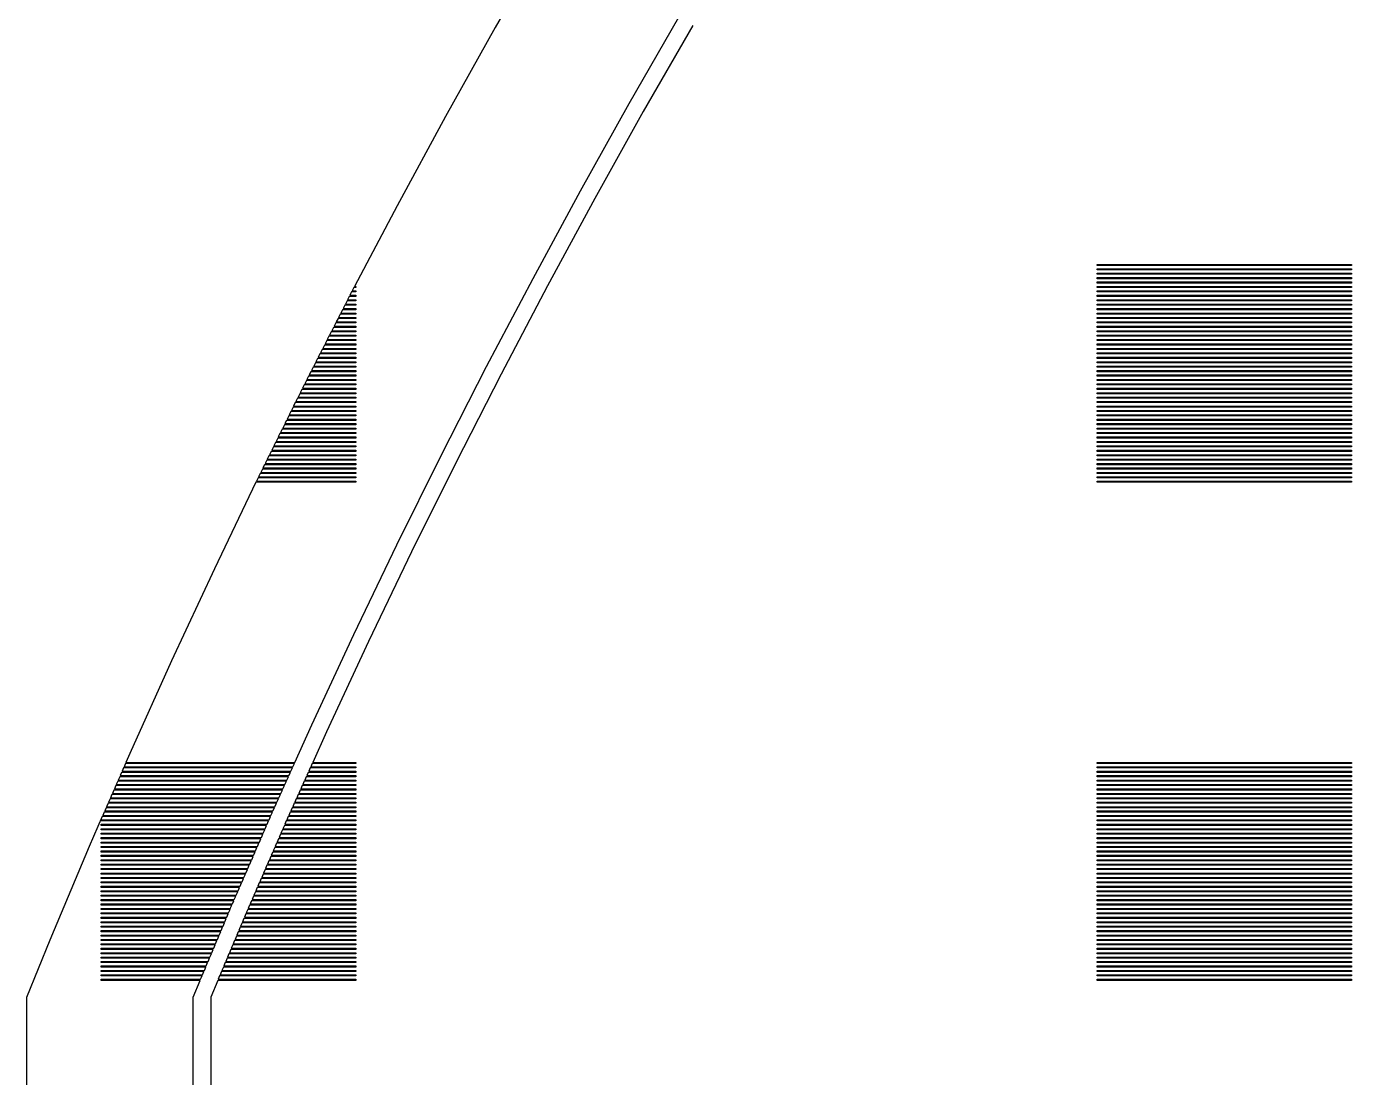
# Model space of a CAD drawing. Extents: x 40 to 187, y -3 to 150.
# Drawn here: x 39.55 to 51.79, y 101.63 to 111.34 of the extents above; entities that cross this region are included whole.
import ezdxf

# ---------------------------------------------------------------- set-up
doc = ezdxf.new("R2010")
doc.units = 0

msp = doc.modelspace()

# ---------------------------------------------------------------- linework, layer by layer
for p, q in [((44.3469, 112.148), (43.8792, 111.334)), ((43.8792, 111.334), (43.4214, 110.514)), ((45.119, 110.632), (45.578, 111.43)), ((45.7076, 111.355), (45.2495, 110.558)), ((44.6698, 109.827), (45.119, 110.632)), ((43.4214, 110.514), (42.9738, 109.689)), ((45.2495, 110.558), (44.8013, 109.755)), ((44.2306, 109.017), (44.6698, 109.827)), ((44.8013, 109.755), (44.3629, 108.947)), ((42.9738, 109.689), (42.5807, 108.943)), ((49.4427, 109.137), (49.4427, 109.147)), ((49.4427, 109.147), (51.7947, 109.147)), ((51.7947, 109.137), (49.4427, 109.137)), ((51.7947, 109.147), (51.7947, 109.137)), ((43.8013, 108.202), (44.2306, 109.017)), ((49.4427, 109.096), (49.4427, 109.106)), ((49.4427, 109.106), (51.7947, 109.106)), ((51.7947, 109.096), (49.4427, 109.096)), ((49.4427, 109.055), (49.4427, 109.065)), ((49.4427, 109.065), (51.7947, 109.065)), ((51.7947, 109.055), (49.4427, 109.055)), ((49.4427, 109.014), (49.4427, 109.024)), ((49.4427, 109.024), (51.7947, 109.024)), ((51.7947, 109.014), (49.4427, 109.014)), ((51.7947, 109.106), (51.7947, 109.096)), ((51.7947, 109.065), (51.7947, 109.055)), ((51.7947, 109.024), (51.7947, 109.014)), ((42.5538, 108.892), (42.5377, 108.861)), ((42.5913, 108.892), (42.5538, 108.892)), ((42.5754, 108.932), (42.5592, 108.902)), ((42.5592, 108.902), (42.5913, 108.902)), ((42.5913, 108.932), (42.5754, 108.932)), ((42.5807, 108.943), (42.5913, 108.943)), ((42.5913, 108.943), (42.5913, 108.932)), ((42.5913, 108.902), (42.5913, 108.892)), ((44.3629, 108.947), (43.9344, 108.133)), ((49.4427, 108.973), (49.4427, 108.984)), ((49.4427, 108.984), (51.7947, 108.984)), ((51.7947, 108.973), (49.4427, 108.973)), ((49.4427, 108.932), (49.4427, 108.943)), ((49.4427, 108.943), (51.7947, 108.943)), ((51.7947, 108.932), (49.4427, 108.932)), ((49.4427, 108.892), (49.4427, 108.902)), ((49.4427, 108.902), (51.7947, 108.902)), ((51.7947, 108.892), (49.4427, 108.892)), ((51.7947, 108.984), (51.7947, 108.973)), ((51.7947, 108.943), (51.7947, 108.932)), ((51.7947, 108.902), (51.7947, 108.892)), ((42.4906, 108.769), (42.4749, 108.738)), ((42.5913, 108.769), (42.4906, 108.769)), ((42.5115, 108.81), (42.4958, 108.779)), ((42.4958, 108.779), (42.5913, 108.779)), ((42.5913, 108.81), (42.5115, 108.81)), ((42.5324, 108.851), (42.5167, 108.82)), ((42.5167, 108.82), (42.5913, 108.82)), ((42.5913, 108.851), (42.5324, 108.851)), ((42.5377, 108.861), (42.5913, 108.861)), ((42.5913, 108.861), (42.5913, 108.851)), ((42.5913, 108.82), (42.5913, 108.81)), ((42.5913, 108.779), (42.5913, 108.769)), ((49.4427, 108.851), (49.4427, 108.861)), ((49.4427, 108.861), (51.7947, 108.861)), ((51.7947, 108.851), (49.4427, 108.851)), ((49.4427, 108.81), (49.4427, 108.82)), ((49.4427, 108.82), (51.7947, 108.82)), ((51.7947, 108.81), (49.4427, 108.81)), ((49.4427, 108.769), (49.4427, 108.779)), ((49.4427, 108.779), (51.7947, 108.779)), ((51.7947, 108.769), (49.4427, 108.769)), ((51.7947, 108.861), (51.7947, 108.851)), ((51.7947, 108.82), (51.7947, 108.81)), ((51.7947, 108.779), (51.7947, 108.769)), ((42.4279, 108.646), (42.4122, 108.615)), ((42.5913, 108.646), (42.4279, 108.646)), ((42.4488, 108.687), (42.4331, 108.656)), ((42.4331, 108.656), (42.5913, 108.656)), ((42.5913, 108.687), (42.4488, 108.687)), ((42.4697, 108.728), (42.454, 108.697)), ((42.454, 108.697), (42.5913, 108.697)), ((42.5913, 108.728), (42.4697, 108.728)), ((42.4749, 108.738), (42.5913, 108.738)), ((42.5913, 108.738), (42.5913, 108.728)), ((42.5913, 108.697), (42.5913, 108.687)), ((42.5913, 108.656), (42.5913, 108.646)), ((49.4427, 108.728), (49.4427, 108.738)), ((49.4427, 108.738), (51.7947, 108.738)), ((51.7947, 108.728), (49.4427, 108.728)), ((49.4427, 108.687), (49.4427, 108.697)), ((49.4427, 108.697), (51.7947, 108.697)), ((51.7947, 108.687), (49.4427, 108.687)), ((49.4427, 108.646), (49.4427, 108.656)), ((49.4427, 108.656), (51.7947, 108.656)), ((51.7947, 108.646), (49.4427, 108.646)), ((51.7947, 108.738), (51.7947, 108.728)), ((51.7947, 108.697), (51.7947, 108.687)), ((51.7947, 108.656), (51.7947, 108.646)), ((42.3652, 108.523), (42.3495, 108.493)), ((42.5913, 108.523), (42.3652, 108.523)), ((42.3861, 108.564), (42.3704, 108.534)), ((42.3704, 108.534), (42.5913, 108.534)), ((42.5913, 108.564), (42.3861, 108.564)), ((42.407, 108.605), (42.3913, 108.575)), ((42.3913, 108.575), (42.5913, 108.575)), ((42.5913, 108.605), (42.407, 108.605)), ((42.4122, 108.615), (42.5913, 108.615)), ((42.5913, 108.615), (42.5913, 108.605)), ((42.5913, 108.575), (42.5913, 108.564)), ((42.5913, 108.534), (42.5913, 108.523)), ((49.4427, 108.605), (49.4427, 108.615)), ((49.4427, 108.615), (51.7947, 108.615)), ((51.7947, 108.605), (49.4427, 108.605)), ((49.4427, 108.564), (49.4427, 108.575)), ((49.4427, 108.575), (51.7947, 108.575)), ((51.7947, 108.564), (49.4427, 108.564)), ((49.4427, 108.523), (49.4427, 108.534)), ((49.4427, 108.534), (51.7947, 108.534)), ((51.7947, 108.523), (49.4427, 108.523)), ((51.7947, 108.615), (51.7947, 108.605)), ((51.7947, 108.575), (51.7947, 108.564)), ((51.7947, 108.534), (51.7947, 108.523)), ((42.3024, 108.401), (42.2868, 108.37)), ((42.5913, 108.401), (42.3024, 108.401)), ((42.3233, 108.442), (42.3077, 108.411)), ((42.3077, 108.411), (42.5913, 108.411)), ((42.5913, 108.442), (42.3233, 108.442)), ((42.3443, 108.482), (42.3286, 108.452)), ((42.3286, 108.452), (42.5913, 108.452)), ((42.5913, 108.482), (42.3443, 108.482)), ((42.3495, 108.493), (42.5913, 108.493)), ((42.5913, 108.493), (42.5913, 108.482)), ((42.5913, 108.452), (42.5913, 108.442)), ((42.5913, 108.411), (42.5913, 108.401)), ((49.4427, 108.482), (49.4427, 108.493)), ((49.4427, 108.493), (51.7947, 108.493)), ((51.7947, 108.482), (49.4427, 108.482)), ((49.4427, 108.442), (49.4427, 108.452)), ((49.4427, 108.452), (51.7947, 108.452)), ((51.7947, 108.442), (49.4427, 108.442)), ((49.4427, 108.401), (49.4427, 108.411)), ((49.4427, 108.411), (51.7947, 108.411)), ((51.7947, 108.401), (49.4427, 108.401)), ((51.7947, 108.493), (51.7947, 108.482)), ((51.7947, 108.452), (51.7947, 108.442)), ((51.7947, 108.411), (51.7947, 108.401)), ((42.2397, 108.278), (42.2241, 108.247)), ((42.5913, 108.278), (42.2397, 108.278)), ((42.2606, 108.319), (42.245, 108.288)), ((42.245, 108.288), (42.5913, 108.288)), ((42.5913, 108.319), (42.2606, 108.319)), ((42.2816, 108.36), (42.2659, 108.329)), ((42.2659, 108.329), (42.5913, 108.329)), ((42.5913, 108.36), (42.2816, 108.36)), ((42.2868, 108.37), (42.5913, 108.37)), ((42.5913, 108.37), (42.5913, 108.36)), ((42.5913, 108.329), (42.5913, 108.319)), ((42.5913, 108.288), (42.5913, 108.278)), ((49.4427, 108.36), (49.4427, 108.37)), ((49.4427, 108.37), (51.7947, 108.37)), ((51.7947, 108.36), (49.4427, 108.36)), ((49.4427, 108.319), (49.4427, 108.329)), ((49.4427, 108.329), (51.7947, 108.329)), ((51.7947, 108.319), (49.4427, 108.319)), ((49.4427, 108.278), (49.4427, 108.288)), ((49.4427, 108.288), (51.7947, 108.288)), ((51.7947, 108.278), (49.4427, 108.278)), ((51.7947, 108.37), (51.7947, 108.36)), ((51.7947, 108.329), (51.7947, 108.319)), ((51.7947, 108.288), (51.7947, 108.278)), ((42.177, 108.155), (42.1613, 108.125)), ((42.5913, 108.155), (42.177, 108.155)), ((42.1979, 108.196), (42.1823, 108.165)), ((42.1823, 108.165), (42.5913, 108.165)), ((42.5913, 108.196), (42.1979, 108.196)), ((42.2188, 108.237), (42.2032, 108.206)), ((42.2032, 108.206), (42.5913, 108.206)), ((42.5913, 108.237), (42.2188, 108.237)), ((42.2241, 108.247), (42.5913, 108.247)), ((42.5913, 108.247), (42.5913, 108.237)), ((42.5913, 108.206), (42.5913, 108.196)), ((42.5913, 108.165), (42.5913, 108.155)), ((43.382, 107.382), (43.8013, 108.202)), ((43.9344, 108.133), (43.516, 107.314)), ((49.4427, 108.237), (49.4427, 108.247)), ((49.4427, 108.247), (51.7947, 108.247)), ((51.7947, 108.237), (49.4427, 108.237)), ((49.4427, 108.196), (49.4427, 108.206)), ((49.4427, 108.206), (51.7947, 108.206)), ((51.7947, 108.196), (49.4427, 108.196)), ((49.4427, 108.155), (49.4427, 108.165)), ((49.4427, 108.165), (51.7947, 108.165)), ((51.7947, 108.155), (49.4427, 108.155)), ((51.7947, 108.247), (51.7947, 108.237)), ((51.7947, 108.206), (51.7947, 108.196)), ((51.7947, 108.165), (51.7947, 108.155)), ((42.1091, 108.022), (42.099, 108.002)), ((42.1143, 108.033), (42.1091, 108.022)), ((42.5913, 108.033), (42.1143, 108.033)), ((42.1352, 108.073), (42.1196, 108.043)), ((42.1196, 108.043), (42.5913, 108.043)), ((42.5913, 108.073), (42.1352, 108.073)), ((42.1561, 108.114), (42.1404, 108.084)), ((42.1404, 108.084), (42.5913, 108.084)), ((42.5913, 108.114), (42.1561, 108.114)), ((42.1613, 108.125), (42.5913, 108.125)), ((42.5913, 108.125), (42.5913, 108.114)), ((42.5913, 108.084), (42.5913, 108.073)), ((42.5913, 108.043), (42.5913, 108.033)), ((49.4427, 108.114), (49.4427, 108.125)), ((49.4427, 108.125), (51.7947, 108.125)), ((51.7947, 108.114), (49.4427, 108.114)), ((49.4427, 108.073), (49.4427, 108.084)), ((49.4427, 108.084), (51.7947, 108.084)), ((51.7947, 108.073), (49.4427, 108.073)), ((49.4427, 108.033), (49.4427, 108.043)), ((49.4427, 108.043), (51.7947, 108.043)), ((51.7947, 108.033), (49.4427, 108.033)), ((51.7947, 108.125), (51.7947, 108.114)), ((51.7947, 108.084), (51.7947, 108.073)), ((51.7947, 108.043), (51.7947, 108.033)), ((42.0533, 107.91), (42.0381, 107.879)), ((42.5913, 107.91), (42.0533, 107.91)), ((42.0736, 107.951), (42.0584, 107.92)), ((42.0584, 107.92), (42.5913, 107.92)), ((42.5913, 107.951), (42.0736, 107.951)), ((42.0939, 107.992), (42.0787, 107.961)), ((42.0787, 107.961), (42.5913, 107.961)), ((42.5913, 107.992), (42.0939, 107.992)), ((42.099, 108.002), (42.5913, 108.002)), ((42.5913, 108.002), (42.5913, 107.992)), ((42.5913, 107.961), (42.5913, 107.951)), ((42.5913, 107.92), (42.5913, 107.91)), ((49.4427, 107.992), (49.4427, 108.002)), ((49.4427, 108.002), (51.7947, 108.002)), ((51.7947, 107.992), (49.4427, 107.992)), ((49.4427, 107.951), (49.4427, 107.961)), ((49.4427, 107.961), (51.7947, 107.961)), ((51.7947, 107.951), (49.4427, 107.951)), ((49.4427, 107.91), (49.4427, 107.92)), ((49.4427, 107.92), (51.7947, 107.92)), ((51.7947, 107.91), (49.4427, 107.91)), ((51.7947, 108.002), (51.7947, 107.992)), ((51.7947, 107.961), (51.7947, 107.951)), ((51.7947, 107.92), (51.7947, 107.91)), ((41.9925, 107.787), (41.9773, 107.756)), ((42.5913, 107.787), (41.9925, 107.787)), ((42.0128, 107.828), (41.9976, 107.797)), ((41.9976, 107.797), (42.5913, 107.797)), ((42.5913, 107.828), (42.0128, 107.828)), ((42.0331, 107.869), (42.0178, 107.838)), ((42.0178, 107.838), (42.5913, 107.838)), ((42.5913, 107.869), (42.0331, 107.869)), ((42.0381, 107.879), (42.5913, 107.879)), ((42.5913, 107.879), (42.5913, 107.869)), ((42.5913, 107.838), (42.5913, 107.828)), ((42.5913, 107.797), (42.5913, 107.787)), ((49.4427, 107.869), (49.4427, 107.879)), ((49.4427, 107.879), (51.7947, 107.879)), ((51.7947, 107.869), (49.4427, 107.869)), ((49.4427, 107.828), (49.4427, 107.838)), ((49.4427, 107.838), (51.7947, 107.838)), ((51.7947, 107.828), (49.4427, 107.828)), ((49.4427, 107.787), (49.4427, 107.797)), ((49.4427, 107.797), (51.7947, 107.797)), ((51.7947, 107.787), (49.4427, 107.787)), ((51.7947, 107.879), (51.7947, 107.869)), ((51.7947, 107.838), (51.7947, 107.828)), ((51.7947, 107.797), (51.7947, 107.787)), ((41.9317, 107.664), (41.9165, 107.634)), ((42.5913, 107.664), (41.9317, 107.664)), ((41.952, 107.705), (41.9367, 107.675)), ((41.9367, 107.675), (42.5913, 107.675)), ((42.5913, 107.705), (41.952, 107.705)), ((41.9722, 107.746), (41.957, 107.716)), ((41.957, 107.716), (42.5913, 107.716)), ((42.5913, 107.746), (41.9722, 107.746)), ((41.9773, 107.756), (42.5913, 107.756)), ((42.5913, 107.756), (42.5913, 107.746)), ((42.5913, 107.716), (42.5913, 107.705)), ((42.5913, 107.675), (42.5913, 107.664)), ((49.4427, 107.746), (49.4427, 107.756)), ((49.4427, 107.756), (51.7947, 107.756)), ((51.7947, 107.746), (49.4427, 107.746)), ((49.4427, 107.705), (49.4427, 107.716)), ((49.4427, 107.716), (51.7947, 107.716)), ((51.7947, 107.705), (49.4427, 107.705)), ((49.4427, 107.664), (49.4427, 107.675)), ((49.4427, 107.675), (51.7947, 107.675)), ((51.7947, 107.664), (49.4427, 107.664)), ((51.7947, 107.756), (51.7947, 107.746)), ((51.7947, 107.716), (51.7947, 107.705)), ((51.7947, 107.675), (51.7947, 107.664)), ((41.8708, 107.542), (41.8556, 107.511)), ((42.5913, 107.542), (41.8708, 107.542)), ((41.8911, 107.583), (41.8759, 107.552)), ((41.8759, 107.552), (42.5913, 107.552)), ((42.5913, 107.583), (41.8911, 107.583)), ((41.9114, 107.624), (41.8962, 107.593)), ((41.8962, 107.593), (42.5913, 107.593)), ((42.5913, 107.624), (41.9114, 107.624)), ((41.9165, 107.634), (42.5913, 107.634)), ((42.5913, 107.634), (42.5913, 107.624)), ((42.5913, 107.593), (42.5913, 107.583)), ((42.5913, 107.552), (42.5913, 107.542)), ((49.4427, 107.624), (49.4427, 107.634)), ((49.4427, 107.634), (51.7947, 107.634)), ((51.7947, 107.624), (49.4427, 107.624)), ((49.4427, 107.583), (49.4427, 107.593)), ((49.4427, 107.593), (51.7947, 107.593)), ((51.7947, 107.583), (49.4427, 107.583)), ((49.4427, 107.542), (49.4427, 107.552)), ((49.4427, 107.552), (51.7947, 107.552)), ((51.7947, 107.542), (49.4427, 107.542)), ((51.7947, 107.634), (51.7947, 107.624)), ((51.7947, 107.593), (51.7947, 107.583)), ((51.7947, 107.552), (51.7947, 107.542)), ((41.81, 107.419), (41.7948, 107.388)), ((42.5913, 107.419), (41.81, 107.419)), ((41.8303, 107.46), (41.8151, 107.429)), ((41.8151, 107.429), (42.5913, 107.429)), ((42.5913, 107.46), (41.8303, 107.46)), ((41.8506, 107.501), (41.8354, 107.47)), ((41.8354, 107.47), (42.5913, 107.47)), ((42.5913, 107.501), (41.8506, 107.501)), ((41.8556, 107.511), (42.5913, 107.511)), ((42.5913, 107.511), (42.5913, 107.501)), ((42.5913, 107.47), (42.5913, 107.46)), ((42.5913, 107.429), (42.5913, 107.419)), ((49.4427, 107.501), (49.4427, 107.511)), ((49.4427, 107.511), (51.7947, 107.511)), ((51.7947, 107.501), (49.4427, 107.501)), ((49.4427, 107.46), (49.4427, 107.47)), ((49.4427, 107.47), (51.7947, 107.47)), ((51.7947, 107.46), (49.4427, 107.46)), ((49.4427, 107.419), (49.4427, 107.429)), ((49.4427, 107.429), (51.7947, 107.429)), ((51.7947, 107.419), (49.4427, 107.419)), ((51.7947, 107.511), (51.7947, 107.501)), ((51.7947, 107.47), (51.7947, 107.46)), ((51.7947, 107.429), (51.7947, 107.419)), ((41.7492, 107.296), (41.734, 107.266)), ((42.5913, 107.296), (41.7492, 107.296)), ((41.7695, 107.337), (41.7543, 107.307)), ((41.7543, 107.307), (42.5913, 107.307)), ((42.5913, 107.337), (41.7695, 107.337)), ((41.7897, 107.378), (41.7745, 107.347)), ((41.7745, 107.347), (42.5913, 107.347)), ((42.5913, 107.378), (41.7897, 107.378)), ((41.7948, 107.388), (42.5913, 107.388)), ((42.5913, 107.388), (42.5913, 107.378)), ((42.5913, 107.347), (42.5913, 107.337)), ((42.5913, 107.307), (42.5913, 107.296)), ((42.9728, 106.556), (43.382, 107.382)), ((43.516, 107.314), (43.1076, 106.491)), ((49.4427, 107.378), (49.4427, 107.388)), ((49.4427, 107.388), (51.7947, 107.388)), ((51.7947, 107.378), (49.4427, 107.378)), ((49.4427, 107.337), (49.4427, 107.347)), ((49.4427, 107.347), (51.7947, 107.347)), ((51.7947, 107.337), (49.4427, 107.337)), ((49.4427, 107.296), (49.4427, 107.307)), ((49.4427, 107.307), (51.7947, 107.307)), ((51.7947, 107.296), (49.4427, 107.296)), ((51.7947, 107.388), (51.7947, 107.378)), ((51.7947, 107.347), (51.7947, 107.337)), ((51.7947, 107.307), (51.7947, 107.296)), ((41.6885, 107.174), (41.6737, 107.143)), ((42.5913, 107.174), (41.6885, 107.174)), ((41.7086, 107.214), (41.6934, 107.184)), ((41.6934, 107.184), (42.5913, 107.184)), ((42.5913, 107.214), (41.7086, 107.214)), ((41.7289, 107.255), (41.7137, 107.225)), ((41.7137, 107.225), (42.5913, 107.225)), ((42.5913, 107.255), (41.7289, 107.255)), ((41.734, 107.266), (42.5913, 107.266)), ((42.5913, 107.266), (42.5913, 107.255)), ((42.5913, 107.225), (42.5913, 107.214)), ((42.5913, 107.184), (42.5913, 107.174)), ((49.4427, 107.255), (49.4427, 107.266)), ((49.4427, 107.266), (51.7947, 107.266)), ((51.7947, 107.255), (49.4427, 107.255)), ((49.4427, 107.214), (49.4427, 107.225)), ((49.4427, 107.225), (51.7947, 107.225)), ((51.7947, 107.214), (49.4427, 107.214)), ((49.4427, 107.174), (49.4427, 107.184)), ((49.4427, 107.184), (51.7947, 107.184)), ((51.7947, 107.174), (49.4427, 107.174)), ((51.7947, 107.266), (51.7947, 107.255)), ((51.7947, 107.225), (51.7947, 107.214)), ((51.7947, 107.184), (51.7947, 107.174)), ((41.6688, 107.133), (41.2856, 106.335)), ((42.5913, 107.133), (41.6688, 107.133)), ((41.6737, 107.143), (42.5913, 107.143)), ((42.5913, 107.143), (42.5913, 107.133)), ((49.4427, 107.133), (49.4427, 107.143)), ((49.4427, 107.143), (51.7947, 107.143)), ((51.7947, 107.133), (49.4427, 107.133)), ((51.7947, 107.143), (51.7947, 107.133)), ((42.5738, 105.726), (42.9728, 106.556)), ((43.1076, 106.491), (42.7094, 105.662)), ((41.2856, 106.335), (40.8895, 105.484)), ((42.185, 104.891), (42.5738, 105.726)), ((42.7094, 105.662), (42.3214, 104.828)), ((40.8895, 105.484), (40.5038, 104.628)), ((42.0295, 104.545), (42.185, 104.891)), ((42.3214, 104.828), (42.194, 104.545)), ((40.5038, 104.628), (40.4677, 104.545)), ((40.4454, 104.494), (40.4321, 104.464)), ((40.4321, 104.464), (41.9926, 104.464)), ((42.0064, 104.494), (40.4454, 104.494)), ((40.4633, 104.535), (40.4499, 104.505)), ((40.4499, 104.505), (42.011, 104.505)), ((42.0249, 104.535), (40.4633, 104.535)), ((40.4677, 104.545), (42.0295, 104.545)), ((41.9926, 104.464), (42.0064, 104.494)), ((42.011, 104.505), (42.0249, 104.535)), ((42.171, 104.494), (42.1572, 104.464)), ((42.1572, 104.464), (42.5913, 104.464)), ((42.5913, 104.494), (42.171, 104.494)), ((42.1894, 104.535), (42.1756, 104.505)), ((42.1756, 104.505), (42.5913, 104.505)), ((42.5913, 104.535), (42.1894, 104.535)), ((42.194, 104.545), (42.5913, 104.545)), ((42.5913, 104.545), (42.5913, 104.535)), ((42.5913, 104.505), (42.5913, 104.494)), ((42.5913, 104.464), (42.5913, 104.453)), ((49.4427, 104.535), (49.4427, 104.545)), ((49.4427, 104.545), (51.7947, 104.545)), ((51.7947, 104.535), (49.4427, 104.535)), ((49.4427, 104.494), (49.4427, 104.505)), ((49.4427, 104.505), (51.7947, 104.505)), ((51.7947, 104.494), (49.4427, 104.494)), ((49.4427, 104.453), (49.4427, 104.464)), ((49.4427, 104.464), (51.7947, 104.464)), ((51.7947, 104.545), (51.7947, 104.535)), ((51.7947, 104.505), (51.7947, 104.494)), ((51.7947, 104.464), (51.7947, 104.453)), ((40.3919, 104.372), (40.3786, 104.341)), ((40.3786, 104.341), (41.9373, 104.341)), ((41.9511, 104.372), (40.3919, 104.372)), ((40.4098, 104.413), (40.3964, 104.382)), ((40.3964, 104.382), (41.9557, 104.382)), ((41.9696, 104.413), (40.4098, 104.413)), ((40.4276, 104.453), (40.4142, 104.423)), ((40.4142, 104.423), (41.9742, 104.423)), ((41.988, 104.453), (40.4276, 104.453)), ((41.9373, 104.341), (41.9511, 104.372)), ((41.9557, 104.382), (41.9696, 104.413)), ((41.9742, 104.423), (41.988, 104.453)), ((42.1157, 104.372), (42.1018, 104.341)), ((42.1018, 104.341), (42.5913, 104.341)), ((42.5913, 104.372), (42.1157, 104.372)), ((42.1341, 104.413), (42.1203, 104.382)), ((42.1203, 104.382), (42.5913, 104.382)), ((42.5913, 104.413), (42.1341, 104.413)), ((42.1525, 104.453), (42.1387, 104.423)), ((42.1387, 104.423), (42.5913, 104.423)), ((42.5913, 104.453), (42.1525, 104.453)), ((42.5913, 104.423), (42.5913, 104.413)), ((42.5913, 104.382), (42.5913, 104.372)), ((42.5913, 104.341), (42.5913, 104.331)), ((51.7947, 104.453), (49.4427, 104.453)), ((49.4427, 104.413), (49.4427, 104.423)), ((49.4427, 104.423), (51.7947, 104.423)), ((51.7947, 104.413), (49.4427, 104.413)), ((49.4427, 104.372), (49.4427, 104.382)), ((49.4427, 104.382), (51.7947, 104.382)), ((51.7947, 104.372), (49.4427, 104.372)), ((49.4427, 104.331), (49.4427, 104.341)), ((49.4427, 104.341), (51.7947, 104.341)), ((51.7947, 104.423), (51.7947, 104.413)), ((51.7947, 104.382), (51.7947, 104.372)), ((51.7947, 104.341), (51.7947, 104.331)), ((40.3384, 104.249), (40.3251, 104.218)), ((40.3251, 104.218), (41.882, 104.218)), ((41.8958, 104.249), (40.3384, 104.249)), ((40.3563, 104.29), (40.3429, 104.259)), ((40.3429, 104.259), (41.9005, 104.259)), ((41.9143, 104.29), (40.3563, 104.29)), ((40.3741, 104.331), (40.3607, 104.3)), ((40.3607, 104.3), (41.9189, 104.3)), ((41.9327, 104.331), (40.3741, 104.331)), ((41.882, 104.218), (41.8958, 104.249)), ((41.9005, 104.259), (41.9143, 104.29)), ((41.9189, 104.3), (41.9327, 104.331)), ((42.0604, 104.249), (42.0465, 104.218)), ((42.0465, 104.218), (42.5913, 104.218)), ((42.5913, 104.249), (42.0604, 104.249)), ((42.0788, 104.29), (42.065, 104.259)), ((42.065, 104.259), (42.5913, 104.259)), ((42.5913, 104.29), (42.0788, 104.29)), ((42.0972, 104.331), (42.0834, 104.3)), ((42.0834, 104.3), (42.5913, 104.3)), ((42.5913, 104.331), (42.0972, 104.331)), ((42.5913, 104.3), (42.5913, 104.29)), ((42.5913, 104.259), (42.5913, 104.249)), ((42.5913, 104.218), (42.5913, 104.208)), ((51.7947, 104.331), (49.4427, 104.331)), ((49.4427, 104.29), (49.4427, 104.3)), ((49.4427, 104.3), (51.7947, 104.3)), ((51.7947, 104.29), (49.4427, 104.29)), ((49.4427, 104.249), (49.4427, 104.259)), ((49.4427, 104.259), (51.7947, 104.259)), ((51.7947, 104.249), (49.4427, 104.249)), ((49.4427, 104.208), (49.4427, 104.218)), ((49.4427, 104.218), (51.7947, 104.218)), ((51.7947, 104.3), (51.7947, 104.29)), ((51.7947, 104.259), (51.7947, 104.249)), ((51.7947, 104.218), (51.7947, 104.208)), ((40.2849, 104.126), (40.2716, 104.096)), ((40.2716, 104.096), (41.8267, 104.096)), ((41.8405, 104.126), (40.2849, 104.126)), ((40.3028, 104.167), (40.2894, 104.136)), ((40.2894, 104.136), (41.8452, 104.136)), ((41.859, 104.167), (40.3028, 104.167)), ((40.3206, 104.208), (40.3072, 104.177)), ((40.3072, 104.177), (41.8636, 104.177)), ((41.8774, 104.208), (40.3206, 104.208)), ((41.8267, 104.096), (41.8405, 104.126)), ((41.8452, 104.136), (41.859, 104.167)), ((41.8636, 104.177), (41.8774, 104.208)), ((42.0051, 104.126), (41.9912, 104.096)), ((41.9912, 104.096), (42.5913, 104.096)), ((42.5913, 104.126), (42.0051, 104.126)), ((42.0235, 104.167), (42.0097, 104.136)), ((42.0097, 104.136), (42.5913, 104.136)), ((42.5913, 104.167), (42.0235, 104.167)), ((42.0419, 104.208), (42.0281, 104.177)), ((42.0281, 104.177), (42.5913, 104.177)), ((42.5913, 104.208), (42.0419, 104.208)), ((42.5913, 104.177), (42.5913, 104.167)), ((42.5913, 104.136), (42.5913, 104.126)), ((42.5913, 104.096), (42.5913, 104.085)), ((51.7947, 104.208), (49.4427, 104.208)), ((49.4427, 104.167), (49.4427, 104.177)), ((49.4427, 104.177), (51.7947, 104.177)), ((51.7947, 104.167), (49.4427, 104.167)), ((49.4427, 104.126), (49.4427, 104.136)), ((49.4427, 104.136), (51.7947, 104.136)), ((51.7947, 104.126), (49.4427, 104.126)), ((49.4427, 104.085), (49.4427, 104.096)), ((49.4427, 104.096), (51.7947, 104.096)), ((51.7947, 104.177), (51.7947, 104.167)), ((51.7947, 104.136), (51.7947, 104.126)), ((51.7947, 104.096), (51.7947, 104.085)), ((40.2493, 104.044), (40.1286, 103.768)), ((40.2393, 104.004), (40.2393, 104.014)), ((40.2393, 104.014), (41.7904, 104.014)), ((41.7859, 104.004), (40.2393, 104.004)), ((40.2393, 103.963), (40.2393, 103.973)), ((40.2393, 103.973), (41.7726, 103.973)), ((41.8038, 104.044), (40.2493, 104.044)), ((40.2671, 104.085), (40.2537, 104.055)), ((40.2537, 104.055), (41.8083, 104.055)), ((41.8221, 104.085), (40.2671, 104.085)), ((41.7726, 103.973), (41.7859, 104.004)), ((41.7904, 104.014), (41.8038, 104.044)), ((41.8083, 104.055), (41.8221, 104.085)), ((41.9436, 103.99), (41.9362, 103.973)), ((41.9362, 103.973), (42.5913, 103.973)), ((41.9498, 104.004), (41.9436, 103.99)), ((42.5913, 104.004), (41.9498, 104.004)), ((41.9682, 104.044), (41.9544, 104.014)), ((41.9544, 104.014), (42.5913, 104.014)), ((42.5913, 104.044), (41.9682, 104.044)), ((41.9866, 104.085), (41.9728, 104.055)), ((41.9728, 104.055), (42.5913, 104.055)), ((42.5913, 104.085), (41.9866, 104.085)), ((42.5913, 104.055), (42.5913, 104.044)), ((42.5913, 104.014), (42.5913, 104.004)), ((42.5913, 103.973), (42.5913, 103.963)), ((51.7947, 104.085), (49.4427, 104.085)), ((49.4427, 104.044), (49.4427, 104.055)), ((49.4427, 104.055), (51.7947, 104.055)), ((51.7947, 104.044), (49.4427, 104.044)), ((49.4427, 104.004), (49.4427, 104.014)), ((49.4427, 104.014), (51.7947, 104.014)), ((51.7947, 104.004), (49.4427, 104.004)), ((49.4427, 103.963), (49.4427, 103.973)), ((49.4427, 103.973), (51.7947, 103.973)), ((51.7947, 104.055), (51.7947, 104.044)), ((51.7947, 104.014), (51.7947, 104.004)), ((51.7947, 103.973), (51.7947, 103.963)), ((41.7681, 103.963), (40.2393, 103.963)), ((40.2393, 103.922), (40.2393, 103.932)), ((40.2393, 103.932), (41.7547, 103.932)), ((41.7503, 103.922), (40.2393, 103.922)), ((40.2393, 103.881), (40.2393, 103.891)), ((40.2393, 103.891), (41.7369, 103.891)), ((41.7324, 103.881), (40.2393, 103.881)), ((40.2393, 103.84), (40.2393, 103.85)), ((40.2393, 103.85), (41.7191, 103.85)), ((41.7191, 103.85), (41.7324, 103.881)), ((41.7369, 103.891), (41.7503, 103.922)), ((41.7547, 103.932), (41.7681, 103.963)), ((41.8961, 103.881), (41.8827, 103.85)), ((41.8827, 103.85), (42.5913, 103.85)), ((42.5913, 103.881), (41.8961, 103.881)), ((41.9139, 103.922), (41.9005, 103.891)), ((41.9005, 103.891), (42.5913, 103.891)), ((42.5913, 103.922), (41.9139, 103.922)), ((41.9317, 103.963), (41.9184, 103.932)), ((41.9184, 103.932), (42.5913, 103.932)), ((42.5913, 103.963), (41.9317, 103.963)), ((42.5913, 103.932), (42.5913, 103.922)), ((42.5913, 103.891), (42.5913, 103.881)), ((42.5913, 103.85), (42.5913, 103.84)), ((51.7947, 103.963), (49.4427, 103.963)), ((49.4427, 103.922), (49.4427, 103.932)), ((49.4427, 103.932), (51.7947, 103.932)), ((51.7947, 103.922), (49.4427, 103.922)), ((49.4427, 103.881), (49.4427, 103.891)), ((49.4427, 103.891), (51.7947, 103.891)), ((51.7947, 103.881), (49.4427, 103.881)), ((49.4427, 103.84), (49.4427, 103.85)), ((49.4427, 103.85), (51.7947, 103.85)), ((51.7947, 103.932), (51.7947, 103.922)), ((51.7947, 103.891), (51.7947, 103.881)), ((51.7947, 103.85), (51.7947, 103.84)), ((40.1286, 103.768), (39.764, 102.902)), ((41.7146, 103.84), (40.2393, 103.84)), ((40.2393, 103.799), (40.2393, 103.809)), ((40.2393, 103.809), (41.7012, 103.809)), ((41.6968, 103.799), (40.2393, 103.799)), ((40.2393, 103.758), (40.2393, 103.768)), ((40.2393, 103.768), (41.6834, 103.768)), ((41.679, 103.758), (40.2393, 103.758)), ((40.2393, 103.717), (40.2393, 103.727)), ((40.2393, 103.727), (41.6656, 103.727)), ((41.6656, 103.727), (41.679, 103.758)), ((41.6834, 103.768), (41.6968, 103.799)), ((41.7012, 103.809), (41.7146, 103.84)), ((41.8426, 103.758), (41.8292, 103.727)), ((41.8292, 103.727), (42.5913, 103.727)), ((42.5913, 103.758), (41.8426, 103.758)), ((41.8604, 103.799), (41.847, 103.768)), ((41.847, 103.768), (42.5913, 103.768)), ((42.5913, 103.799), (41.8604, 103.799)), ((41.8783, 103.84), (41.8649, 103.809)), ((41.8649, 103.809), (42.5913, 103.809)), ((42.5913, 103.84), (41.8783, 103.84)), ((42.5913, 103.809), (42.5913, 103.799)), ((42.5913, 103.768), (42.5913, 103.758)), ((42.5913, 103.727), (42.5913, 103.717)), ((51.7947, 103.84), (49.4427, 103.84)), ((49.4427, 103.799), (49.4427, 103.809)), ((49.4427, 103.809), (51.7947, 103.809)), ((51.7947, 103.799), (49.4427, 103.799)), ((49.4427, 103.758), (49.4427, 103.768)), ((49.4427, 103.768), (51.7947, 103.768)), ((51.7947, 103.758), (49.4427, 103.758)), ((49.4427, 103.717), (49.4427, 103.727)), ((49.4427, 103.727), (51.7947, 103.727)), ((51.7947, 103.809), (51.7947, 103.799)), ((51.7947, 103.768), (51.7947, 103.758)), ((51.7947, 103.727), (51.7947, 103.717)), ((41.6611, 103.717), (40.2393, 103.717)), ((40.2393, 103.676), (40.2393, 103.687)), ((40.2393, 103.687), (41.6477, 103.687)), ((41.6433, 103.676), (40.2393, 103.676)), ((40.2393, 103.635), (40.2393, 103.646)), ((40.2393, 103.646), (41.6299, 103.646)), ((41.6254, 103.635), (40.2393, 103.635)), ((40.2393, 103.594), (40.2393, 103.605)), ((40.2393, 103.605), (41.6121, 103.605)), ((41.6121, 103.605), (41.6254, 103.635)), ((41.6299, 103.646), (41.6433, 103.676)), ((41.6477, 103.687), (41.6611, 103.717)), ((41.7891, 103.635), (41.7757, 103.605)), ((41.7757, 103.605), (42.5913, 103.605)), ((42.5913, 103.635), (41.7891, 103.635)), ((41.8069, 103.676), (41.7935, 103.646)), ((41.7935, 103.646), (42.5913, 103.646)), ((42.5913, 103.676), (41.8069, 103.676)), ((41.8247, 103.717), (41.8114, 103.687)), ((41.8114, 103.687), (42.5913, 103.687)), ((42.5913, 103.717), (41.8247, 103.717)), ((42.5913, 103.687), (42.5913, 103.676)), ((42.5913, 103.646), (42.5913, 103.635)), ((42.5913, 103.605), (42.5913, 103.594)), ((51.7947, 103.717), (49.4427, 103.717)), ((49.4427, 103.676), (49.4427, 103.687)), ((49.4427, 103.687), (51.7947, 103.687)), ((51.7947, 103.676), (49.4427, 103.676)), ((49.4427, 103.635), (49.4427, 103.646)), ((49.4427, 103.646), (51.7947, 103.646)), ((51.7947, 103.635), (49.4427, 103.635)), ((49.4427, 103.594), (49.4427, 103.605)), ((49.4427, 103.605), (51.7947, 103.605)), ((51.7947, 103.687), (51.7947, 103.676)), ((51.7947, 103.646), (51.7947, 103.635)), ((51.7947, 103.605), (51.7947, 103.594)), ((41.6076, 103.594), (40.2393, 103.594)), ((40.2393, 103.554), (40.2393, 103.564)), ((40.2393, 103.564), (41.5942, 103.564)), ((41.5898, 103.554), (40.2393, 103.554)), ((40.2393, 103.513), (40.2393, 103.523)), ((40.2393, 103.523), (41.5764, 103.523)), ((41.572, 103.513), (40.2393, 103.513)), ((40.2393, 103.472), (40.2393, 103.482)), ((40.2393, 103.482), (41.5586, 103.482)), ((41.5586, 103.482), (41.572, 103.513)), ((41.5764, 103.523), (41.5898, 103.554)), ((41.5942, 103.564), (41.6076, 103.594)), ((41.7356, 103.513), (41.7222, 103.482)), ((41.7222, 103.482), (42.5913, 103.482)), ((42.5913, 103.513), (41.7356, 103.513)), ((41.7534, 103.554), (41.7401, 103.523)), ((41.7401, 103.523), (42.5913, 103.523)), ((42.5913, 103.554), (41.7534, 103.554)), ((41.7713, 103.594), (41.7579, 103.564)), ((41.7579, 103.564), (42.5913, 103.564)), ((42.5913, 103.594), (41.7713, 103.594)), ((42.5913, 103.564), (42.5913, 103.554)), ((42.5913, 103.523), (42.5913, 103.513)), ((42.5913, 103.482), (42.5913, 103.472)), ((51.7947, 103.594), (49.4427, 103.594)), ((49.4427, 103.554), (49.4427, 103.564)), ((49.4427, 103.564), (51.7947, 103.564)), ((51.7947, 103.554), (49.4427, 103.554)), ((49.4427, 103.513), (49.4427, 103.523)), ((49.4427, 103.523), (51.7947, 103.523)), ((51.7947, 103.513), (49.4427, 103.513)), ((49.4427, 103.472), (49.4427, 103.482)), ((49.4427, 103.482), (51.7947, 103.482)), ((51.7947, 103.564), (51.7947, 103.554)), ((51.7947, 103.523), (51.7947, 103.513)), ((51.7947, 103.482), (51.7947, 103.472)), ((41.5541, 103.472), (40.2393, 103.472)), ((40.2393, 103.431), (40.2393, 103.441)), ((40.2393, 103.441), (41.5408, 103.441)), ((41.5363, 103.431), (40.2393, 103.431)), ((40.2393, 103.39), (40.2393, 103.4)), ((40.2393, 103.4), (41.5229, 103.4)), ((41.5185, 103.39), (40.2393, 103.39)), ((40.2393, 103.349), (40.2393, 103.359)), ((40.2393, 103.359), (41.5051, 103.359)), ((41.5051, 103.359), (41.5185, 103.39)), ((41.5229, 103.4), (41.5363, 103.431)), ((41.5408, 103.441), (41.5541, 103.472)), ((41.6821, 103.39), (41.6687, 103.359)), ((41.6687, 103.359), (42.5913, 103.359)), ((42.5913, 103.39), (41.6821, 103.39)), ((41.6999, 103.431), (41.6866, 103.4)), ((41.6866, 103.4), (42.5913, 103.4)), ((42.5913, 103.431), (41.6999, 103.431)), ((41.7178, 103.472), (41.7044, 103.441)), ((41.7044, 103.441), (42.5913, 103.441)), ((42.5913, 103.472), (41.7178, 103.472)), ((42.5913, 103.441), (42.5913, 103.431)), ((42.5913, 103.4), (42.5913, 103.39)), ((42.5913, 103.359), (42.5913, 103.349)), ((51.7947, 103.472), (49.4427, 103.472)), ((49.4427, 103.431), (49.4427, 103.441)), ((49.4427, 103.441), (51.7947, 103.441)), ((51.7947, 103.431), (49.4427, 103.431)), ((49.4427, 103.39), (49.4427, 103.4)), ((49.4427, 103.4), (51.7947, 103.4)), ((51.7947, 103.39), (49.4427, 103.39)), ((49.4427, 103.349), (49.4427, 103.359)), ((49.4427, 103.359), (51.7947, 103.359)), ((51.7947, 103.441), (51.7947, 103.431)), ((51.7947, 103.4), (51.7947, 103.39)), ((51.7947, 103.359), (51.7947, 103.349)), ((41.5006, 103.349), (40.2393, 103.349)), ((40.2393, 103.308), (40.2393, 103.318)), ((40.2393, 103.318), (41.4873, 103.318)), ((41.4828, 103.308), (40.2393, 103.308)), ((40.2393, 103.267), (40.2393, 103.277)), ((40.2393, 103.277), (41.4694, 103.277)), ((41.465, 103.267), (40.2393, 103.267)), ((40.2393, 103.226), (40.2393, 103.237)), ((40.2393, 103.237), (41.4516, 103.237)), ((41.4516, 103.237), (41.465, 103.267)), ((41.4694, 103.277), (41.4828, 103.308)), ((41.4873, 103.318), (41.5006, 103.349)), ((41.6286, 103.267), (41.6152, 103.237)), ((41.6152, 103.237), (42.5913, 103.237)), ((42.5913, 103.267), (41.6286, 103.267)), ((41.6464, 103.308), (41.6331, 103.277)), ((41.6331, 103.277), (42.5913, 103.277)), ((42.5913, 103.308), (41.6464, 103.308)), ((41.6643, 103.349), (41.6509, 103.318)), ((41.6509, 103.318), (42.5913, 103.318)), ((42.5913, 103.349), (41.6643, 103.349)), ((42.5913, 103.318), (42.5913, 103.308)), ((42.5913, 103.277), (42.5913, 103.267)), ((42.5913, 103.237), (42.5913, 103.226)), ((51.7947, 103.349), (49.4427, 103.349)), ((49.4427, 103.308), (49.4427, 103.318)), ((49.4427, 103.318), (51.7947, 103.318)), ((51.7947, 103.308), (49.4427, 103.308)), ((49.4427, 103.267), (49.4427, 103.277)), ((49.4427, 103.277), (51.7947, 103.277)), ((51.7947, 103.267), (49.4427, 103.267)), ((49.4427, 103.226), (49.4427, 103.237)), ((49.4427, 103.237), (51.7947, 103.237)), ((51.7947, 103.318), (51.7947, 103.308)), ((51.7947, 103.277), (51.7947, 103.267)), ((51.7947, 103.237), (51.7947, 103.226)), ((41.4471, 103.226), (40.2393, 103.226)), ((40.2393, 103.185), (40.2393, 103.196)), ((40.2393, 103.196), (41.4339, 103.196)), ((41.4296, 103.185), (40.2393, 103.185)), ((40.2393, 103.145), (40.2393, 103.155)), ((40.2393, 103.155), (41.4167, 103.155)), ((41.4124, 103.145), (40.2393, 103.145)), ((40.2393, 103.104), (40.2393, 103.114)), ((40.2393, 103.114), (41.3994, 103.114)), ((41.3994, 103.114), (41.4124, 103.145)), ((41.4167, 103.155), (41.4296, 103.185)), ((41.4339, 103.196), (41.4383, 103.206)), ((41.4383, 103.206), (41.4471, 103.226)), ((41.5751, 103.145), (41.5622, 103.114)), ((41.5622, 103.114), (42.5913, 103.114)), ((42.5913, 103.145), (41.5751, 103.145)), ((41.5929, 103.185), (41.5796, 103.155)), ((41.5796, 103.155), (42.5913, 103.155)), ((42.5913, 103.185), (41.5929, 103.185)), ((41.6108, 103.226), (41.5974, 103.196)), ((41.5974, 103.196), (42.5913, 103.196)), ((42.5913, 103.226), (41.6108, 103.226)), ((42.5913, 103.196), (42.5913, 103.185)), ((42.5913, 103.155), (42.5913, 103.145)), ((42.5913, 103.114), (42.5913, 103.104)), ((51.7947, 103.226), (49.4427, 103.226)), ((49.4427, 103.185), (49.4427, 103.196)), ((49.4427, 103.196), (51.7947, 103.196)), ((51.7947, 103.185), (49.4427, 103.185)), ((49.4427, 103.145), (49.4427, 103.155)), ((49.4427, 103.155), (51.7947, 103.155)), ((51.7947, 103.145), (49.4427, 103.145)), ((49.4427, 103.104), (49.4427, 103.114)), ((49.4427, 103.114), (51.7947, 103.114)), ((51.7947, 103.196), (51.7947, 103.185)), ((51.7947, 103.155), (51.7947, 103.145)), ((51.7947, 103.114), (51.7947, 103.104)), ((41.3951, 103.104), (40.2393, 103.104)), ((40.2393, 103.063), (40.2393, 103.073)), ((40.2393, 103.073), (41.3822, 103.073)), ((41.3779, 103.063), (40.2393, 103.063)), ((40.2393, 103.022), (40.2393, 103.032)), ((40.2393, 103.032), (41.365, 103.032)), ((41.3607, 103.022), (40.2393, 103.022)), ((40.2393, 102.981), (40.2393, 102.991)), ((40.2393, 102.991), (41.3477, 102.991)), ((41.3477, 102.991), (41.3607, 103.022)), ((41.365, 103.032), (41.3779, 103.063)), ((41.3822, 103.073), (41.3951, 103.104)), ((41.5234, 103.022), (41.5105, 102.991)), ((41.5105, 102.991), (42.5913, 102.991)), ((42.5913, 103.022), (41.5234, 103.022)), ((41.5407, 103.063), (41.5277, 103.032)), ((41.5277, 103.032), (42.5913, 103.032)), ((42.5913, 103.063), (41.5407, 103.063)), ((41.5579, 103.104), (41.545, 103.073)), ((41.545, 103.073), (42.5913, 103.073)), ((42.5913, 103.104), (41.5579, 103.104)), ((42.5913, 103.073), (42.5913, 103.063)), ((42.5913, 103.032), (42.5913, 103.022)), ((42.5913, 102.991), (42.5913, 102.981)), ((51.7947, 103.104), (49.4427, 103.104)), ((49.4427, 103.063), (49.4427, 103.073)), ((49.4427, 103.073), (51.7947, 103.073)), ((51.7947, 103.063), (49.4427, 103.063)), ((49.4427, 103.022), (49.4427, 103.032)), ((49.4427, 103.032), (51.7947, 103.032)), ((51.7947, 103.022), (49.4427, 103.022)), ((49.4427, 102.981), (49.4427, 102.991)), ((49.4427, 102.991), (51.7947, 102.991)), ((51.7947, 103.073), (51.7947, 103.063)), ((51.7947, 103.032), (51.7947, 103.022)), ((51.7947, 102.991), (51.7947, 102.981)), ((39.764, 102.902), (39.5487, 102.374)), ((41.3434, 102.981), (40.2393, 102.981)), ((40.2393, 102.94), (40.2393, 102.95)), ((40.2393, 102.95), (41.3305, 102.95)), ((41.3262, 102.94), (40.2393, 102.94)), ((40.2393, 102.899), (40.2393, 102.909)), ((40.2393, 102.909), (41.3132, 102.909)), ((41.3089, 102.899), (40.2393, 102.899)), ((40.2393, 102.858), (40.2393, 102.868)), ((40.2393, 102.868), (41.296, 102.868)), ((41.296, 102.868), (41.3089, 102.899)), ((41.3132, 102.909), (41.3262, 102.94)), ((41.3305, 102.95), (41.3434, 102.981)), ((41.4717, 102.899), (41.4588, 102.868)), ((41.4588, 102.868), (42.5913, 102.868)), ((42.5913, 102.899), (41.4717, 102.899)), ((41.489, 102.94), (41.476, 102.909)), ((41.476, 102.909), (42.5913, 102.909)), ((42.5913, 102.94), (41.489, 102.94)), ((41.5062, 102.981), (41.4933, 102.95)), ((41.4933, 102.95), (42.5913, 102.95)), ((42.5913, 102.981), (41.5062, 102.981)), ((42.5913, 102.95), (42.5913, 102.94)), ((42.5913, 102.909), (42.5913, 102.899)), ((42.5913, 102.868), (42.5913, 102.858)), ((51.7947, 102.981), (49.4427, 102.981)), ((49.4427, 102.94), (49.4427, 102.95)), ((49.4427, 102.95), (51.7947, 102.95)), ((51.7947, 102.94), (49.4427, 102.94)), ((49.4427, 102.899), (49.4427, 102.909)), ((49.4427, 102.909), (51.7947, 102.909)), ((51.7947, 102.899), (49.4427, 102.899)), ((49.4427, 102.858), (49.4427, 102.868)), ((49.4427, 102.868), (51.7947, 102.868)), ((51.7947, 102.95), (51.7947, 102.94)), ((51.7947, 102.909), (51.7947, 102.899)), ((51.7947, 102.868), (51.7947, 102.858)), ((41.2917, 102.858), (40.2393, 102.858)), ((40.2393, 102.817), (40.2393, 102.828)), ((40.2393, 102.828), (41.2788, 102.828)), ((41.2745, 102.817), (40.2393, 102.817)), ((40.2393, 102.776), (40.2393, 102.787)), ((40.2393, 102.787), (41.2615, 102.787)), ((41.2572, 102.776), (40.2393, 102.776)), ((40.2393, 102.736), (40.2393, 102.746)), ((40.2393, 102.746), (41.2443, 102.746)), ((41.2443, 102.746), (41.2572, 102.776)), ((41.2615, 102.787), (41.2745, 102.817)), ((41.2788, 102.828), (41.2917, 102.858)), ((41.42, 102.776), (41.4071, 102.746)), ((41.4071, 102.746), (42.5913, 102.746)), ((42.5913, 102.776), (41.42, 102.776)), ((41.4372, 102.817), (41.4243, 102.787)), ((41.4243, 102.787), (42.5913, 102.787)), ((42.5913, 102.817), (41.4372, 102.817)), ((41.4545, 102.858), (41.4415, 102.828)), ((41.4415, 102.828), (42.5913, 102.828)), ((42.5913, 102.858), (41.4545, 102.858)), ((42.5913, 102.828), (42.5913, 102.817)), ((42.5913, 102.787), (42.5913, 102.776)), ((42.5913, 102.746), (42.5913, 102.736)), ((51.7947, 102.858), (49.4427, 102.858)), ((49.4427, 102.817), (49.4427, 102.828)), ((49.4427, 102.828), (51.7947, 102.828)), ((51.7947, 102.817), (49.4427, 102.817)), ((49.4427, 102.776), (49.4427, 102.787)), ((49.4427, 102.787), (51.7947, 102.787)), ((51.7947, 102.776), (49.4427, 102.776)), ((49.4427, 102.736), (49.4427, 102.746)), ((49.4427, 102.746), (51.7947, 102.746)), ((51.7947, 102.828), (51.7947, 102.817)), ((51.7947, 102.787), (51.7947, 102.776)), ((51.7947, 102.746), (51.7947, 102.736)), ((41.24, 102.736), (40.2393, 102.736)), ((40.2393, 102.695), (40.2393, 102.705)), ((40.2393, 102.705), (41.2271, 102.705)), ((41.2227, 102.695), (40.2393, 102.695)), ((40.2393, 102.654), (40.2393, 102.664)), ((40.2393, 102.664), (41.2098, 102.664)), ((41.2055, 102.654), (40.2393, 102.654)), ((40.2393, 102.613), (40.2393, 102.623)), ((40.2393, 102.623), (41.1926, 102.623)), ((41.1926, 102.623), (41.2055, 102.654)), ((41.2098, 102.664), (41.2227, 102.695)), ((41.2271, 102.705), (41.24, 102.736)), ((41.3683, 102.654), (41.3554, 102.623)), ((41.3554, 102.623), (42.5913, 102.623)), ((42.5913, 102.654), (41.3683, 102.654)), ((41.3855, 102.695), (41.3726, 102.664)), ((41.3726, 102.664), (42.5913, 102.664)), ((42.5913, 102.695), (41.3855, 102.695)), ((41.4028, 102.736), (41.3898, 102.705)), ((41.3898, 102.705), (42.5913, 102.705)), ((42.5913, 102.736), (41.4028, 102.736)), ((42.5913, 102.705), (42.5913, 102.695)), ((42.5913, 102.664), (42.5913, 102.654)), ((42.5913, 102.623), (42.5913, 102.613)), ((51.7947, 102.736), (49.4427, 102.736)), ((49.4427, 102.695), (49.4427, 102.705)), ((49.4427, 102.705), (51.7947, 102.705)), ((51.7947, 102.695), (49.4427, 102.695)), ((49.4427, 102.654), (49.4427, 102.664)), ((49.4427, 102.664), (51.7947, 102.664)), ((51.7947, 102.654), (49.4427, 102.654)), ((49.4427, 102.613), (49.4427, 102.623)), ((49.4427, 102.623), (51.7947, 102.623)), ((51.7947, 102.705), (51.7947, 102.695)), ((51.7947, 102.664), (51.7947, 102.654)), ((51.7947, 102.623), (51.7947, 102.613)), ((41.1883, 102.613), (40.2393, 102.613)), ((40.2393, 102.572), (40.2393, 102.582)), ((40.2393, 102.582), (41.1753, 102.582)), ((41.1711, 102.572), (40.2393, 102.572)), ((40.2393, 102.531), (40.2393, 102.541)), ((40.2393, 102.541), (41.1581, 102.541)), ((41.1538, 102.531), (40.2393, 102.531)), ((41.0889, 102.377), (41.1538, 102.531)), ((41.1581, 102.541), (41.1711, 102.572)), ((41.1753, 102.582), (41.1883, 102.613)), ((41.3166, 102.531), (41.2513, 102.376)), ((42.5913, 102.531), (41.3166, 102.531)), ((41.3338, 102.572), (41.3209, 102.541)), ((41.3209, 102.541), (42.5913, 102.541)), ((42.5913, 102.572), (41.3338, 102.572)), ((41.351, 102.613), (41.3381, 102.582)), ((41.3381, 102.582), (42.5913, 102.582)), ((42.5913, 102.613), (41.351, 102.613)), ((42.5913, 102.582), (42.5913, 102.572)), ((42.5913, 102.541), (42.5913, 102.531)), ((51.7947, 102.613), (49.4427, 102.613)), ((49.4427, 102.572), (49.4427, 102.582)), ((49.4427, 102.582), (51.7947, 102.582)), ((51.7947, 102.572), (49.4427, 102.572)), ((49.4427, 102.531), (49.4427, 102.541)), ((49.4427, 102.541), (51.7947, 102.541)), ((51.7947, 102.531), (49.4427, 102.531)), ((51.7947, 102.582), (51.7947, 102.572)), ((51.7947, 102.541), (51.7947, 102.531)), ((41.0889, 99.9438), (41.0889, 102.377)), ((39.5487, 102.374), (39.5487, 44.8809)), ((41.2513, 102.376), (41.2513, 99.9438))]:
    msp.add_line(p, q)

doc.saveas('drawing.dxf')
